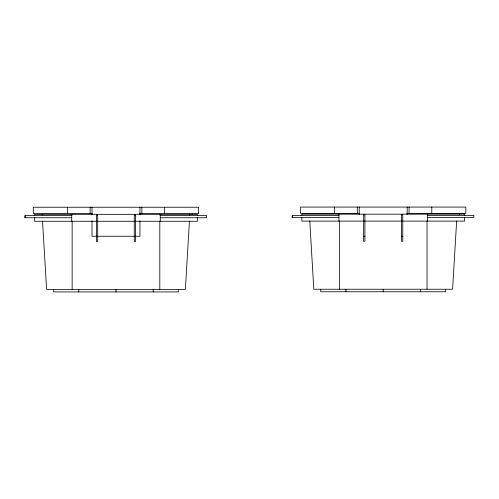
<?xml version="1.0" encoding="UTF-8"?>
<svg xmlns="http://www.w3.org/2000/svg" width="499" height="499" viewBox="0 0 499 499"><rect width="100%" height="100%" fill="white"/><g stroke="black" fill="none" stroke-linecap="round" stroke-linejoin="round"><path stroke-width="0.75" d="M189.42 221.169L185.372 289.408L46.588 289.408L42.54 221.169M456.647 221.007L452.599 289.245L313.815 289.245L309.767 221.007M192.215 214.682L192.364 213.541M459.442 214.52L459.591 213.379M359.623 213.379L300.566 213.379L300.566 207.073L465.848 207.073L465.848 213.379L406.791 213.379M92.396 213.541L33.339 213.541L33.339 207.235L198.621 207.235L198.621 213.541L139.252 213.541M338.933 215.431L292.177 215.431L292.177 217.576L338.933 217.576M427.487 215.431L473.869 215.431L473.869 217.576L427.487 217.576M71.706 215.593L24.95 215.593L24.95 217.739L71.706 217.739M160.26 215.593L206.642 215.593L206.642 217.739L160.26 217.739M363.652 236.252L364.912 236.252M401.502 236.252L402.762 236.252M96.426 236.414L97.685 236.414M134.275 236.414L135.535 236.414M464.588 215.431L464.588 214.171L301.826 214.171L301.826 215.431M464.588 217.576L464.588 221.113L301.826 221.113L301.826 217.576M445.663 289.245L445.663 291.765L320.751 291.765L320.751 289.245M431.785 207.073L431.785 213.379M427.487 214.171L427.487 221.113M427.038 221.007L427.038 289.245M420.426 289.245L420.426 291.765M409.074 207.073L409.074 213.379M407.178 207.073L407.178 214.501M383.207 289.245L383.207 291.765M359.236 207.073L359.236 214.501M357.34 207.073L357.34 213.379M345.988 289.245L345.988 291.765M339.376 221.007L339.376 289.245M338.933 214.171L338.933 221.113M334.629 207.073L334.629 213.379M292.364 215.431L292.364 217.576M197.361 215.593L197.361 214.333L34.599 214.333L34.599 215.593M197.361 217.739L197.361 221.275L34.599 221.275L34.599 217.739M189.788 214.333L189.788 214.963M178.436 289.408L178.436 291.927L53.524 291.927L53.524 289.408M164.558 207.235L164.558 213.541M160.26 214.333L160.26 221.275M159.811 214.333L159.811 214.963M159.811 221.169L159.811 289.408M153.199 289.408L153.199 291.927M141.847 207.235L141.847 213.541M139.951 207.235L139.951 214.869M139.951 220.832L139.951 236.252L92.009 236.252L92.009 220.832M115.98 289.408L115.98 291.927M92.009 207.235L92.009 214.869M90.113 207.235L90.113 213.541M78.761 289.408L78.761 291.927M72.149 214.333L72.149 214.963M72.149 221.169L72.149 289.408M71.706 214.333L71.706 221.275M67.402 207.235L67.402 213.541M42.172 214.333L42.172 214.963M25.137 215.593L25.137 217.739M364.912 214.801L363.652 214.801L363.652 241.298L364.912 241.298L364.912 214.801M402.762 214.801L401.502 214.801L401.502 241.298L402.762 241.298L402.762 214.801M97.685 214.963L96.426 214.963L96.426 241.46L97.685 241.46L97.685 214.963M135.535 214.963L134.275 214.963L134.275 241.46L135.535 241.46L135.535 214.963"/></g></svg>
